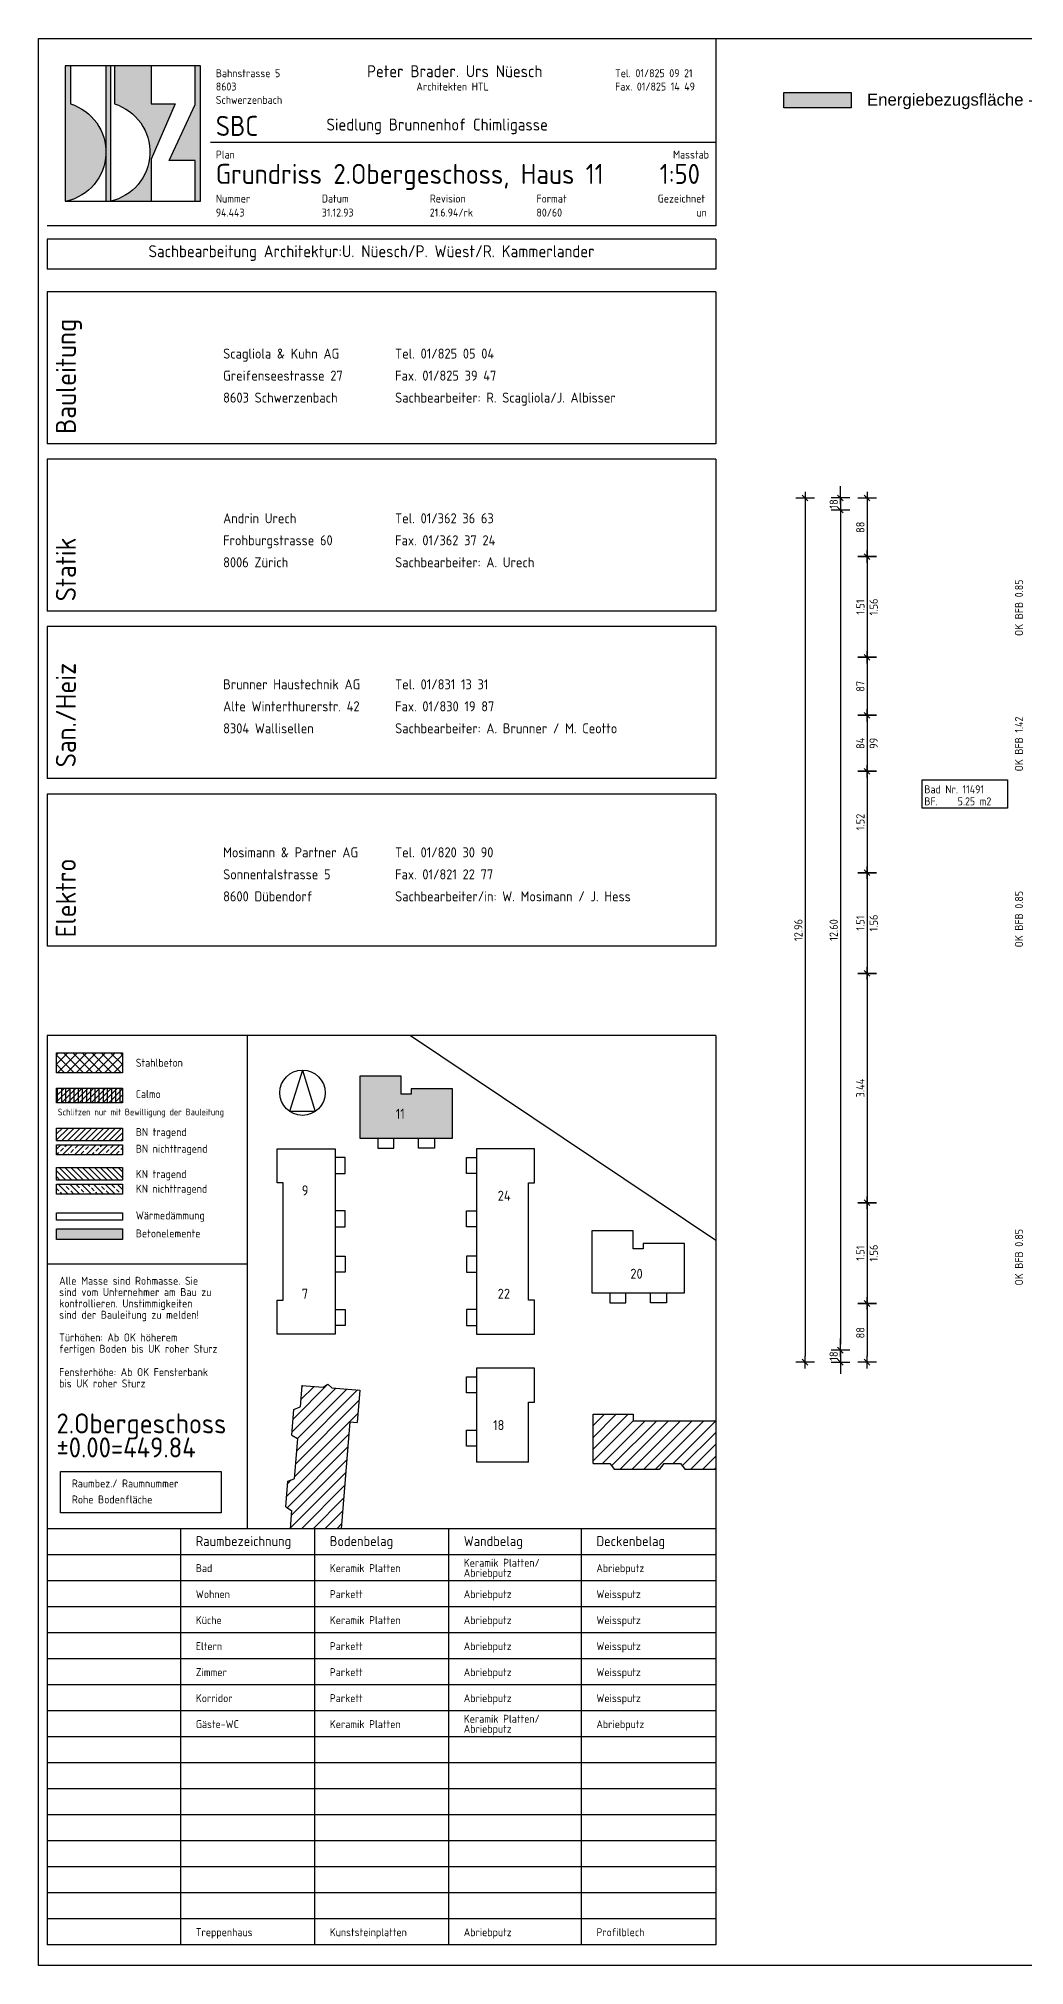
# Model space of a CAD drawing. Header units: metres. Extents: x 1586.5 to 1626.3, y 2286.8 to 2315.7.
# Drawn here: x 1586.48 to 1601.27, y 2286.77 to 2315.67 of the extents above; entities that cross this region are included whole.
import ezdxf

# ---------------------------------------------------------------- set-up
doc = ezdxf.new("R2010")
doc.units = ezdxf.units.M
doc.header["$LTSCALE"] = 0.02
doc.header["$MEASUREMENT"] = 0
for name, color, linetype in [('BEM', 7, 'Continuous'), ('RAHMEN', 7, 'Continuous'), ('RAHMEN-TEXT', 7, 'Continuous'), ('SCHRAFFUR', 8, 'Continuous'), ('TEXT', 7, 'Continuous'), ('WAND AUSSEN', 7, 'Continuous')]:
    doc.layers.add(name, color=color, linetype=linetype)
doc.layers.add('EBF', color=7, linetype='Continuous', true_color=0x61e5e5)
doc.styles.add('SIMPLEX', font='isocp.shx')
doc.styles.get("Standard").update_dxf_attribs({"font": 'arial.ttf'})
doc.styles.add('TEXT', font='isocp.shx', dxfattribs={"height": 0.12})
doc.dimstyles.new('SIMPLEX 1', dxfattribs={"dimscale": 1.25, "dimtxt": 0.1, "dimasz": 0.07, "dimexe": 0.05, "dimexo": 0.05, "dimgap": 0.03, "dimtad": 1, "dimzin": 0, "dimdsep": 46, "dimtxsty": 'SIMPLEX', "dimblk": 'MCAD', "dimcen": 0.05, "dimdle": 0.05, "dimse1": 1, "dimse2": 1, "dimadec": 0, "dimazin": 0, "dimtfac": 1, "dimtix": 1, "dimtmove": 2, "dimatfit": 3, "dimfxl": 1, "dimtolj": 1, "dimtzin": 0, "dimarcsym": 1})
pattern_1 = [(45, (45.89, -0.57), (-0.0883883476, 0.0883883476), [])]

# ---------------------------------------------------------------- blocks, each defined once
blk = doc.blocks.new('MCAD')
at = {"color": 0}
for p, q in [((1.07, 0), (-1.07, 0)), ((0.5, 0.5), (-0.5, -0.5)), ((0, 1.6), (0, -1.6))]:
    blk.add_line(p, q, dxfattribs=at)
blk = doc.blocks.new('*D22')
at = {"layer": 'BEM', "color": 0, "lineweight": -2, "transparency": 16777216}
for p, q in [((1598.51, 2308.8675), (1598.51, 2308.955)), ((1598.51, 2308.78), (1598.51, 2308.6)), ((1598.51, 2308.5125), (1598.51, 2308.425))]:
    blk.add_line(p, q, dxfattribs=at)
at = {"layer": 'Defpoints', "color": 0, "transparency": 16777216}
for p in [(1601.47, 2308.78), (1598.51, 2308.6), (1601.65, 2308.6)]:
    blk.add_point(p, dxfattribs=at)
at = {"layer": 'BEM', "color": 0, "lineweight": -2, "transparency": 16777216, "xscale": 0.08750000000000001, "yscale": 0.08750000000000001, "zscale": 0.08750000000000001}
for p, rotation in [((1598.51, 2308.78), 270), ((1598.51, 2308.6), 90)]:
    blk.add_blockref('MCAD', p, dxfattribs=dict(at, rotation=rotation))
at = {"layer": 'BEM', "color": 0, "transparency": 16777216, "insert": (1598.41, 2308.69), "char_height": 0.125, "attachment_point": 5, "rotation": 90, "style": 'SIMPLEX'}
blk.add_mtext('\\A1;18', dxfattribs=at)
blk = doc.blocks.new('*D23')
at = {"layer": 'BEM', "color": 0, "lineweight": -2, "transparency": 16777216}
blk.add_line((1598.51, 2308.513), (1598.51, 2296.088), dxfattribs=at)
at = {"layer": 'Defpoints', "color": 0, "transparency": 16777216}
for p in [(1601.65, 2308.6), (1598.51, 2296), (1601.65, 2296)]:
    blk.add_point(p, dxfattribs=at)
at = {"layer": 'BEM', "color": 0, "lineweight": -2, "transparency": 16777216, "xscale": 0.08750000000000001, "yscale": 0.08750000000000001, "zscale": 0.08750000000000001}
for p, rotation in [((1598.51, 2308.6), 90), ((1598.51, 2296), 270)]:
    blk.add_blockref('MCAD', p, dxfattribs=dict(at, rotation=rotation))
at = {"layer": 'BEM', "color": 0, "transparency": 16777216, "insert": (1598.41, 2302.3), "char_height": 0.125, "attachment_point": 5, "rotation": 90, "style": 'SIMPLEX'}
blk.add_mtext('\\A1;12.60', dxfattribs=at)
blk = doc.blocks.new('*D24')
at = {"layer": 'BEM', "color": 0, "lineweight": -2, "transparency": 16777216}
for p, q in [((1598.51, 2296.0875), (1598.51, 2296.175)), ((1598.51, 2296), (1598.51, 2295.82)), ((1598.51, 2295.7325), (1598.51, 2295.645))]:
    blk.add_line(p, q, dxfattribs=at)
at = {"layer": 'Defpoints', "color": 0, "transparency": 16777216}
for p in [(1598.51, 2295.82), (1601.47, 2295.82), (1601.65, 2296)]:
    blk.add_point(p, dxfattribs=at)
at = {"layer": 'BEM', "color": 0, "lineweight": -2, "transparency": 16777216, "xscale": 0.08750000000000001, "yscale": 0.08750000000000001, "zscale": 0.08750000000000001}
for p, rotation in [((1598.51, 2296), 270), ((1598.51, 2295.82), 90)]:
    blk.add_blockref('MCAD', p, dxfattribs=dict(at, rotation=rotation))
at = {"layer": 'BEM', "color": 0, "transparency": 16777216, "insert": (1598.41, 2295.91), "char_height": 0.125, "attachment_point": 5, "rotation": 90, "style": 'SIMPLEX'}
blk.add_mtext('\\A1;18', dxfattribs=at)
blk = doc.blocks.new('*D25')
at = {"layer": 'BEM', "color": 0, "lineweight": -2, "transparency": 16777216}
blk.add_line((1597.98, 2308.693), (1597.98, 2295.907), dxfattribs=at)
at = {"layer": 'Defpoints', "color": 0, "transparency": 16777216}
for p in [(1601.47, 2308.78), (1597.98, 2295.82), (1601.47, 2295.82)]:
    blk.add_point(p, dxfattribs=at)
at = {"layer": 'BEM', "color": 0, "lineweight": -2, "transparency": 16777216, "xscale": 0.08750000000000001, "yscale": 0.08750000000000001, "zscale": 0.08750000000000001}
for p, rotation in [((1597.98, 2308.78), 90), ((1597.98, 2295.82), 270)]:
    blk.add_blockref('MCAD', p, dxfattribs=dict(at, rotation=rotation))
at = {"layer": 'BEM', "color": 0, "transparency": 16777216, "insert": (1597.88, 2302.3), "char_height": 0.125, "attachment_point": 5, "rotation": 90, "style": 'SIMPLEX'}
blk.add_mtext('\\A1;12.96', dxfattribs=at)
blk = doc.blocks.new('*D26')
at = {"layer": 'BEM', "color": 0, "lineweight": -2, "transparency": 16777216}
blk.add_line((1598.91, 2308.6925), (1598.91, 2307.9875), dxfattribs=at)
at = {"layer": 'Defpoints', "color": 0, "transparency": 16777216}
for p in [(1601.47, 2308.78), (1598.91, 2307.9), (1601.47, 2307.9)]:
    blk.add_point(p, dxfattribs=at)
at = {"layer": 'BEM', "color": 0, "lineweight": -2, "transparency": 16777216, "xscale": 0.08750000000000001, "yscale": 0.08750000000000001, "zscale": 0.08750000000000001}
for p, rotation in [((1598.91, 2308.78), 90), ((1598.91, 2307.9), 270)]:
    blk.add_blockref('MCAD', p, dxfattribs=dict(at, rotation=rotation))
at = {"layer": 'BEM', "color": 0, "transparency": 16777216, "insert": (1598.81, 2308.34), "char_height": 0.125, "attachment_point": 5, "rotation": 90, "style": 'SIMPLEX'}
blk.add_mtext('\\A1;88', dxfattribs=at)
blk = doc.blocks.new('*D27')
at = {"layer": 'BEM', "color": 0, "lineweight": -2, "transparency": 16777216}
blk.add_line((1598.91, 2307.8125), (1598.91, 2306.4775), dxfattribs=at)
at = {"layer": 'Defpoints', "color": 0, "transparency": 16777216}
for p in [(1601.47, 2307.9), (1598.91, 2306.39), (1601.47, 2306.39)]:
    blk.add_point(p, dxfattribs=at)
at = {"layer": 'BEM', "color": 0, "lineweight": -2, "transparency": 16777216, "xscale": 0.08750000000000001, "yscale": 0.08750000000000001, "zscale": 0.08750000000000001}
for p, rotation in [((1598.91, 2307.9), 90), ((1598.91, 2306.39), 270)]:
    blk.add_blockref('MCAD', p, dxfattribs=dict(at, rotation=rotation))
at = {"layer": 'BEM', "color": 0, "transparency": 16777216, "char_height": 0.125, "attachment_point": 5, "rotation": 90, "style": 'SIMPLEX'}
for s, insert in [('\\A1;1.51', (1598.81, 2307.145)), ('\\A1;1.56', (1599.01, 2307.145))]:
    blk.add_mtext(s, dxfattribs=dict(at, insert=insert))
blk = doc.blocks.new('*D28')
at = {"layer": 'BEM', "color": 0, "lineweight": -2, "transparency": 16777216}
blk.add_line((1598.91, 2306.3025), (1598.91, 2305.6075), dxfattribs=at)
at = {"layer": 'Defpoints', "color": 0, "transparency": 16777216}
for p in [(1601.47, 2306.39), (1598.91, 2305.52), (1601.47, 2305.52)]:
    blk.add_point(p, dxfattribs=at)
at = {"layer": 'BEM', "color": 0, "lineweight": -2, "transparency": 16777216, "xscale": 0.08750000000000001, "yscale": 0.08750000000000001, "zscale": 0.08750000000000001}
for p, rotation in [((1598.91, 2306.39), 90), ((1598.91, 2305.52), 270)]:
    blk.add_blockref('MCAD', p, dxfattribs=dict(at, rotation=rotation))
at = {"layer": 'BEM', "color": 0, "transparency": 16777216, "insert": (1598.81, 2305.955), "char_height": 0.125, "attachment_point": 5, "rotation": 90, "style": 'SIMPLEX'}
blk.add_mtext('\\A1;87', dxfattribs=at)
blk = doc.blocks.new('*D29')
at = {"layer": 'BEM', "color": 0, "lineweight": -2, "transparency": 16777216}
blk.add_line((1598.91, 2305.4325), (1598.91, 2304.7675), dxfattribs=at)
at = {"layer": 'Defpoints', "color": 0, "transparency": 16777216}
for p in [(1601.47, 2305.52), (1598.91, 2304.68), (1601.47, 2304.68)]:
    blk.add_point(p, dxfattribs=at)
at = {"layer": 'BEM', "color": 0, "lineweight": -2, "transparency": 16777216, "xscale": 0.08750000000000001, "yscale": 0.08750000000000001, "zscale": 0.08750000000000001}
for p, rotation in [((1598.91, 2305.52), 90), ((1598.91, 2304.68), 270)]:
    blk.add_blockref('MCAD', p, dxfattribs=dict(at, rotation=rotation))
at = {"layer": 'BEM', "color": 0, "transparency": 16777216, "char_height": 0.125, "attachment_point": 5, "rotation": 90, "style": 'SIMPLEX'}
for s, insert in [('\\A1;84', (1598.81, 2305.1)), ('\\A1;99', (1599.01, 2305.1))]:
    blk.add_mtext(s, dxfattribs=dict(at, insert=insert))
blk = doc.blocks.new('*D30')
at = {"layer": 'BEM', "color": 0, "lineweight": -2, "transparency": 16777216}
blk.add_line((1598.91, 2304.593), (1598.91, 2303.248), dxfattribs=at)
at = {"layer": 'Defpoints', "color": 0, "transparency": 16777216}
for p in [(1601.47, 2304.68), (1598.91, 2303.16), (1601.47, 2303.16)]:
    blk.add_point(p, dxfattribs=at)
at = {"layer": 'BEM', "color": 0, "lineweight": -2, "transparency": 16777216, "xscale": 0.08750000000000001, "yscale": 0.08750000000000001, "zscale": 0.08750000000000001}
for p, rotation in [((1598.91, 2304.68), 90), ((1598.91, 2303.16), 270)]:
    blk.add_blockref('MCAD', p, dxfattribs=dict(at, rotation=rotation))
at = {"layer": 'BEM', "color": 0, "transparency": 16777216, "insert": (1598.81, 2303.92), "char_height": 0.125, "attachment_point": 5, "rotation": 90, "style": 'SIMPLEX'}
blk.add_mtext('\\A1;1.52', dxfattribs=at)
blk = doc.blocks.new('*D31')
at = {"layer": 'BEM', "color": 0, "lineweight": -2, "transparency": 16777216}
blk.add_line((1598.91, 2303.0725), (1598.91, 2301.7375), dxfattribs=at)
at = {"layer": 'Defpoints', "color": 0, "transparency": 16777216}
for p in [(1601.47, 2303.16), (1598.91, 2301.65), (1601.47, 2301.65)]:
    blk.add_point(p, dxfattribs=at)
at = {"layer": 'BEM', "color": 0, "lineweight": -2, "transparency": 16777216, "xscale": 0.08750000000000001, "yscale": 0.08750000000000001, "zscale": 0.08750000000000001}
for p, rotation in [((1598.91, 2303.16), 90), ((1598.91, 2301.65), 270)]:
    blk.add_blockref('MCAD', p, dxfattribs=dict(at, rotation=rotation))
at = {"layer": 'BEM', "color": 0, "transparency": 16777216, "char_height": 0.125, "attachment_point": 5, "rotation": 90, "style": 'SIMPLEX'}
for s, insert in [('\\A1;1.51', (1598.81, 2302.405)), ('\\A1;1.56', (1599.01, 2302.405))]:
    blk.add_mtext(s, dxfattribs=dict(at, insert=insert))
blk = doc.blocks.new('*D32')
at = {"layer": 'BEM', "color": 0, "lineweight": -2, "transparency": 16777216}
blk.add_line((1598.91, 2301.5625), (1598.91, 2298.2975), dxfattribs=at)
at = {"layer": 'Defpoints', "color": 0, "transparency": 16777216}
for p in [(1601.47, 2301.65), (1598.91, 2298.21), (1601.47, 2298.21)]:
    blk.add_point(p, dxfattribs=at)
at = {"layer": 'BEM', "color": 0, "lineweight": -2, "transparency": 16777216, "xscale": 0.08750000000000001, "yscale": 0.08750000000000001, "zscale": 0.08750000000000001}
for p, rotation in [((1598.91, 2301.65), 90), ((1598.91, 2298.21), 270)]:
    blk.add_blockref('MCAD', p, dxfattribs=dict(at, rotation=rotation))
at = {"layer": 'BEM', "color": 0, "transparency": 16777216, "insert": (1598.81, 2299.93), "char_height": 0.125, "attachment_point": 5, "rotation": 90, "style": 'SIMPLEX'}
blk.add_mtext('\\A1;3.44', dxfattribs=at)
blk = doc.blocks.new('*D33')
at = {"layer": 'BEM', "color": 0, "lineweight": -2, "transparency": 16777216}
blk.add_line((1598.91, 2298.1225), (1598.91, 2296.7875), dxfattribs=at)
at = {"layer": 'Defpoints', "color": 0, "transparency": 16777216}
for p in [(1601.47, 2298.21), (1598.91, 2296.7), (1601.47, 2296.7)]:
    blk.add_point(p, dxfattribs=at)
at = {"layer": 'BEM', "color": 0, "lineweight": -2, "transparency": 16777216, "xscale": 0.08750000000000001, "yscale": 0.08750000000000001, "zscale": 0.08750000000000001}
for p, rotation in [((1598.91, 2298.21), 90), ((1598.91, 2296.7), 270)]:
    blk.add_blockref('MCAD', p, dxfattribs=dict(at, rotation=rotation))
at = {"layer": 'BEM', "color": 0, "transparency": 16777216, "char_height": 0.125, "attachment_point": 5, "rotation": 90, "style": 'SIMPLEX'}
for s, insert in [('\\A1;1.51', (1598.81, 2297.455)), ('\\A1;1.56', (1599.01, 2297.455))]:
    blk.add_mtext(s, dxfattribs=dict(at, insert=insert))
blk = doc.blocks.new('*D34')
at = {"layer": 'BEM', "color": 0, "lineweight": -2, "transparency": 16777216}
blk.add_line((1598.91, 2296.6125), (1598.91, 2295.9075), dxfattribs=at)
at = {"layer": 'Defpoints', "color": 0, "transparency": 16777216}
for p in [(1601.47, 2296.7), (1598.91, 2295.82), (1601.47, 2295.82)]:
    blk.add_point(p, dxfattribs=at)
at = {"layer": 'BEM', "color": 0, "lineweight": -2, "transparency": 16777216, "xscale": 0.08750000000000001, "yscale": 0.08750000000000001, "zscale": 0.08750000000000001}
for p, rotation in [((1598.91, 2296.7), 90), ((1598.91, 2295.82), 270)]:
    blk.add_blockref('MCAD', p, dxfattribs=dict(at, rotation=rotation))
at = {"layer": 'BEM', "color": 0, "transparency": 16777216, "insert": (1598.81, 2296.26), "char_height": 0.125, "attachment_point": 5, "rotation": 90, "style": 'SIMPLEX'}
blk.add_mtext('\\A1;88', dxfattribs=at)

msp = doc.modelspace()

# ---------------------------------------------------------------- hatches: boundary and pattern name
at = {"layer": 'EBF', "transparency": 33554534}
h = msp.add_hatch(color=256, dxfattribs=at)
h.dxf.hatch_style = 1
h.paths.add_polyline_path([(1598.67, 2314.86), (1597.66, 2314.86), (1597.66, 2314.63), (1598.67, 2314.63)])
at = {"layer": 'RAHMEN'}
for points in [[(1586.88, 2313.23), (1586.9, 2313.23, 0.3411314), (1587.49, 2313.942), (1587.49, 2313.9941, 0.3183615), (1586.96, 2314.69), (1586.96, 2315.26), (1586.88, 2315.26)], [(1587.49, 2313.9941, -0.0172412), (1587.49, 2313.942), (1587.49, 2313.23), (1587.56, 2313.23), (1587.56, 2315.26), (1587.49, 2315.26)], [(1588.17, 2315.26), (1587.62, 2315.26), (1587.62, 2314.69, -0.7668652), (1587.56, 2313.23), (1588.17, 2313.23), (1588.17, 2313.86), (1588.53, 2314.69), (1588.17, 2314.69)], [(1588.91, 2315.26), (1588.83, 2315.26), (1588.83, 2314.68), (1588.44, 2313.84), (1588.83, 2313.84), (1588.83, 2313.23), (1588.91, 2313.23)]]:
    msp.add_hatch(color=256, dxfattribs=at).paths.add_polyline_path(points)
at = {"layer": 'RAHMEN-TEXT'}
h = msp.add_hatch(dxfattribs=at)
h.set_pattern_fill('ANSI37', color=256, scale=0.8, style=0)
h.set_pattern_definition([(45, (45.89, -0.57), (-0.070710678, 0.070710678), []), (135, (45.89, -0.57), (-0.070710678, -0.070710678), [])])
h.paths.add_polyline_path([(1587.74, 2300.16), (1587.74, 2300.46), (1586.75, 2300.46), (1586.75, 2300.16)])
h = msp.add_hatch(dxfattribs=at)
h.set_pattern_fill('ANSI31', color=256, scale=0.5, style=0)
h.set_pattern_definition([(45, (45.89, -0.57), (-0.0441941738, 0.0441941738), [])])
h.paths.add_polyline_path([(1586.75, 2299.93), (1586.75, 2299.71), (1587.74, 2299.71), (1587.74, 2299.93)])
h = msp.add_hatch(dxfattribs=at)
h.set_pattern_fill('ANSI31', color=256, scale=0.5, angle=45, style=0)
h.set_pattern_definition([(90, (45.89, -0.57), (-0.0625, 1e-17), [])])
h.paths.add_polyline_path([(1587.74, 2299.71), (1587.74, 2299.93), (1586.75, 2299.93), (1586.75, 2299.71)])
h = msp.add_hatch(dxfattribs=at)
h.set_pattern_fill('ANSI31', color=256, scale=0.5, style=0)
h.set_pattern_definition([(45, (45.89, -1.14), (-0.0441941738, 0.0441941738), [])])
h.paths.add_polyline_path([(1586.75, 2299.33), (1586.75, 2299.14), (1587.74, 2299.14), (1587.74, 2299.33)])
h = msp.add_hatch(dxfattribs=at)
h.set_pattern_fill('ANSI33', color=256, scale=0.5, style=0)
h.set_pattern_definition([(45, (45.89, -0.57), (-0.0883883476, 0.0883883476), []), (45, (45.97839, -0.57), (-0.0883883476, 0.0883883476), [0.0625, -0.03125])])
h.paths.add_polyline_path([(1586.75, 2299.08), (1586.75, 2298.93), (1587.74, 2298.93), (1587.74, 2299.08)])
h = msp.add_hatch(dxfattribs=at)
h.set_pattern_fill('ANSI31', color=256, scale=0.5, angle=90, style=0)
h.set_pattern_definition([(135, (45.89, -0.57), (-0.0441941738, -0.0441941738), [])])
h.paths.add_polyline_path([(1586.75, 2298.74), (1586.75, 2298.55), (1587.74, 2298.55), (1587.74, 2298.74)])
h = msp.add_hatch(dxfattribs=at)
h.set_pattern_fill('ANSI33', color=256, scale=0.5, angle=90, style=0)
h.set_pattern_definition([(135, (45.89, -0.57), (-0.0883883476, -0.0883883476), []), (135, (45.89, -0.48161), (-0.0883883476, -0.0883883476), [0.0625, -0.03125])])
h.paths.add_polyline_path([(1586.75, 2298.49), (1586.75, 2298.34), (1587.74, 2298.34), (1587.74, 2298.49)])
h = msp.add_hatch(dxfattribs=at)
h.set_pattern_fill('AR-SAND', color=256, scale=0.01, angle=45, style=0)
h.set_pattern_definition([(82.5, (45.89, -0.57), (-0.01407013184, 0.013179271225), [0, -0.0152, 0, -0.017, 0, -0.01625]), (52.5, (45.89, -0.57), (-0.0074413751, 0.0324697973), [0, -0.0082, 0, -0.0137, 0, -0.00525]), (12.5, (45.881303, -0.578697), (0.02198029273, 0.02206032383), [0, -0.005, 0, -0.018, 0, -0.0235]), (2.5, (45.881303, -0.578697), (0.01505042164, 0.0274626285), [0, -0.0025, 0, -0.0118, 0, -0.0135])])
h.paths.add_polyline_path([(1587.74, 2297.66), (1587.74, 2297.82), (1586.75, 2297.82), (1586.75, 2297.66)])
at = {"layer": 'SCHRAFFUR'}
h = msp.add_hatch(color=256, dxfattribs=at)
h.paths.add_polyline_path([(1592.69, 2299.92), (1592.07, 2299.92), (1592.07, 2299.84), (1591.92, 2299.84), (1591.92, 2300.11), (1591.3, 2300.11), (1591.3, 2299.18), (1592.69, 2299.18)])
h.paths.add_polyline_path([(1591.8288, 2299.4437), (1592.0013, 2299.4437), (1592.0013, 2299.6462), (1591.8288, 2299.6462)], flags=24)
h = msp.add_hatch(dxfattribs=at)
h.set_pattern_fill('ANSI31', color=256, style=0)
h.set_pattern_definition(pattern_1)
h.paths.add_polyline_path([(1591.1509, 2294.923), (1591.2593, 2294.9141), (1591.2989, 2295.3991), (1590.8803, 2295.4332), (1590.82, 2295.49), (1590.7503, 2295.4439), (1590.43, 2295.47), (1590.4037, 2295.1475), (1590.3103, 2295.11), (1590.2789, 2294.7255), (1590.365, 2294.6734), (1590.3157, 2294.0696), (1590.2223, 2294.0321), (1590.1909, 2293.6476), (1590.277, 2293.5955), (1590.2545, 2293.32), (1591.02, 2293.32)])
h = msp.add_hatch(dxfattribs=at)
h.set_pattern_fill('ANSI31', color=256, style=0)
h.set_pattern_definition(pattern_1)
h.paths.add_polyline_path([(1596.11, 2294.3), (1596.18, 2294.21), (1596.64, 2294.21), (1596.64, 2294.94), (1595.4, 2294.94), (1595.4, 2295.04), (1594.8, 2295.04), (1594.8, 2294.3), (1595.05, 2294.3), (1595.12, 2294.21), (1595.79, 2294.21), (1595.86, 2294.3)])

# ---------------------------------------------------------------- linework, layer by layer
at = {"layer": 'EBF', "transparency": 33554534}
msp.add_lwpolyline([(1597.66, 2314.86), (1598.67, 2314.86), (1598.67, 2314.63), (1597.66, 2314.63)], close=True, dxfattribs=at)
at = {"layer": 'RAHMEN'}
for points in [[(1586.48, 2315.67), (1626.2718, 2315.67), (1626.2718, 2286.7711), (1586.48, 2286.7711)], [(1586.88, 2313.23), (1588.91, 2313.23), (1588.91, 2315.26), (1586.88, 2315.26)]]:
    msp.add_lwpolyline(points, close=True, dxfattribs=at)
for points in [[(1596.64, 2315.67), (1596.64, 2312.86)], [(1587.49, 2315.26), (1587.49, 2313.23)], [(1587.56, 2315.26), (1587.56, 2313.23)], [(1588.17, 2315.26), (1588.17, 2314.69), (1588.53, 2314.69), (1588.17, 2313.86), (1588.17, 2313.23), (1588.83, 2313.23), (1588.83, 2313.84), (1588.44, 2313.84), (1588.83, 2314.68), (1588.83, 2315.26)], [(1596.64, 2314.11), (1589.06, 2314.11)], [(1596.64, 2312.86), (1586.61, 2312.86)], [(1596.64, 2312.66), (1586.61, 2312.66)], [(1586.61, 2312.66), (1586.61, 2312.21)], [(1596.64, 2312.66), (1596.64, 2312.21)], [(1596.64, 2312.21), (1586.61, 2312.21)], [(1596.64, 2311.87), (1586.61, 2311.87)], [(1586.61, 2311.87), (1586.61, 2309.59)], [(1596.64, 2311.87), (1596.64, 2309.59)], [(1596.64, 2309.59), (1586.61, 2309.59)], [(1596.64, 2309.36), (1586.61, 2309.36)], [(1586.61, 2309.36), (1586.61, 2307.08)], [(1596.64, 2309.36), (1596.64, 2307.08)], [(1596.64, 2307.08), (1586.61, 2307.08)], [(1596.64, 2306.85), (1586.61, 2306.85)], [(1586.61, 2306.85), (1586.61, 2304.57)], [(1596.64, 2306.85), (1596.64, 2304.57)], [(1596.64, 2304.57), (1586.61, 2304.57)], [(1596.64, 2304.34), (1586.61, 2304.34)], [(1586.61, 2304.34), (1586.61, 2302.06)], [(1596.64, 2304.34), (1596.64, 2302.06)], [(1596.64, 2302.06), (1586.61, 2302.06)], [(1596.64, 2300.72), (1586.61, 2300.72)], [(1586.61, 2300.72), (1586.61, 2287.08)], [(1589.61, 2300.72), (1589.61, 2293.32)], [(1592.06, 2300.72), (1596.64, 2297.65)], [(1596.64, 2300.72), (1596.64, 2287.08)], [(1589.61, 2297.29), (1586.61, 2297.29)], [(1596.64, 2293.32), (1586.61, 2293.32)], [(1588.61, 2293.32), (1588.61, 2287.08)], [(1590.62, 2293.32), (1590.62, 2287.08)], [(1592.63, 2293.32), (1592.63, 2287.08)], [(1594.62, 2293.32), (1594.62, 2287.08)], [(1596.64, 2292.93), (1586.61, 2292.93)], [(1596.64, 2292.54), (1586.61, 2292.54)], [(1596.64, 2292.15), (1586.61, 2292.15)], [(1596.64, 2291.76), (1586.61, 2291.76)], [(1596.64, 2291.37), (1586.61, 2291.37)], [(1596.64, 2290.98), (1586.61, 2290.98)], [(1596.64, 2290.59), (1586.61, 2290.59)], [(1596.64, 2290.2), (1586.61, 2290.2)], [(1596.64, 2289.81), (1586.61, 2289.81)], [(1596.64, 2289.42), (1586.61, 2289.42)], [(1596.64, 2289.03), (1586.61, 2289.03)], [(1596.64, 2288.64), (1586.61, 2288.64)], [(1596.64, 2288.25), (1586.61, 2288.25)], [(1596.64, 2287.86), (1586.61, 2287.86)], [(1596.64, 2287.47), (1586.61, 2287.47)], [(1596.64, 2287.08), (1586.61, 2287.08)]]:
    msp.add_lwpolyline(points, dxfattribs=at)
for points in [[(1586.96, 2315.26), (1586.96, 2314.69, -0.7668652), (1586.9, 2313.23, 6.9350357)], [(1587.62, 2315.26), (1587.62, 2314.69, -0.7668652), (1587.56, 2313.23, 6.9350357)]]:
    msp.add_lwpolyline(points, format="xyb", dxfattribs=at)
at = {"layer": 'RAHMEN-TEXT'}
for points in [[(1586.75, 2300.46), (1587.74, 2300.46), (1587.74, 2300.16), (1586.75, 2300.16)], [(1586.75, 2299.93), (1587.74, 2299.93), (1587.74, 2299.71), (1586.75, 2299.71)], [(1586.75, 2299.33), (1587.74, 2299.33), (1587.74, 2299.14), (1586.75, 2299.14)], [(1586.75, 2299.08), (1587.74, 2299.08), (1587.74, 2298.93), (1586.75, 2298.93)], [(1586.75, 2298.74), (1587.74, 2298.74), (1587.74, 2298.55), (1586.75, 2298.55)], [(1586.75, 2298.49), (1587.74, 2298.49), (1587.74, 2298.34), (1586.75, 2298.34)], [(1586.75, 2298.06), (1587.74, 2298.06), (1587.74, 2297.95), (1586.75, 2297.95)], [(1586.75, 2297.82), (1587.74, 2297.82), (1587.74, 2297.66), (1586.75, 2297.66)], [(1586.81, 2294.18), (1589.22, 2294.18), (1589.22, 2293.56), (1586.81, 2293.56)]]:
    msp.add_lwpolyline(points, close=True, dxfattribs=at)
for points in [[(1590.44, 2300.2), (1590.247, 2299.5801)], [(1590.44, 2300.2), (1590.633, 2299.5801)], [(1590.633, 2299.5801), (1590.247, 2299.5801)]]:
    msp.add_lwpolyline(points, dxfattribs=at)
msp.add_circle((1590.44, 2299.86), 0.34, dxfattribs=at)
at = {"layer": 'TEXT'}
msp.add_lwpolyline([(1599.74, 2304.55), (1601.02, 2304.55), (1601.02, 2304.13), (1599.74, 2304.13)], close=True, dxfattribs=at)
at = {"layer": 'WAND AUSSEN'}
for points in [[(1591.3, 2300.11), (1591.3, 2299.18), (1592.69, 2299.18), (1592.69, 2299.92), (1592.07, 2299.92), (1592.07, 2299.84), (1591.92, 2299.84), (1591.92, 2300.11), (1591.3, 2300.11)], [(1590.06, 2298.51), (1590.06, 2299.02), (1590.93, 2299.02), (1590.93, 2296.24), (1590.06, 2296.24), (1590.06, 2296.75), (1590.15, 2296.75), (1590.15, 2298.51), (1590.06, 2298.51)], [(1591.57, 2299.18), (1591.57, 2299.03), (1591.81, 2299.03), (1591.81, 2299.18)], [(1592.42, 2299.18), (1592.42, 2299.03), (1592.18, 2299.03), (1592.18, 2299.18)], [(1593.92, 2298.51), (1593.92, 2299.02), (1593.05, 2299.02), (1593.05, 2296.24), (1593.92, 2296.24), (1593.92, 2296.75), (1593.83, 2296.75), (1593.83, 2298.51), (1593.92, 2298.51)], [(1590.93, 2298.65), (1591.08, 2298.65), (1591.08, 2298.89), (1590.93, 2298.89)], [(1593.05, 2298.65), (1592.9, 2298.65), (1592.9, 2298.89), (1593.05, 2298.89)], [(1590.93, 2297.85), (1591.08, 2297.85), (1591.08, 2298.09), (1590.93, 2298.09)], [(1593.05, 2297.85), (1592.9, 2297.85), (1592.9, 2298.09), (1593.05, 2298.09)], [(1594.78, 2297.79), (1594.78, 2296.86), (1596.17, 2296.86), (1596.17, 2297.6), (1595.55, 2297.6), (1595.55, 2297.52), (1595.4, 2297.52), (1595.4, 2297.79), (1594.78, 2297.79)], [(1590.93, 2297.41), (1591.08, 2297.41), (1591.08, 2297.17), (1590.93, 2297.17)], [(1593.05, 2297.41), (1592.9, 2297.41), (1592.9, 2297.17), (1593.05, 2297.17)], [(1590.93, 2296.61), (1591.08, 2296.61), (1591.08, 2296.37), (1590.93, 2296.37)], [(1593.05, 2296.61), (1592.9, 2296.61), (1592.9, 2296.37), (1593.05, 2296.37)], [(1595.05, 2296.86), (1595.05, 2296.71), (1595.29, 2296.71), (1595.29, 2296.86)], [(1595.9, 2296.86), (1595.9, 2296.71), (1595.66, 2296.71), (1595.66, 2296.86)], [(1590.43, 2295.47), (1590.4037, 2295.1475)], [(1590.43, 2295.47), (1590.7503, 2295.4439)], [(1590.7503, 2295.4439), (1590.82, 2295.49), (1590.8803, 2295.4332)], [(1593.05, 2295.36), (1592.9, 2295.36), (1592.9, 2295.6), (1593.05, 2295.6)], [(1593.92, 2295.22), (1593.92, 2295.73), (1593.05, 2295.73), (1593.05, 2294.32)], [(1590.8803, 2295.4332), (1591.2989, 2295.3991)], [(1591.2989, 2295.3991), (1591.2593, 2294.9141)], [(1593.83, 2294.32), (1593.83, 2295.22), (1593.92, 2295.22)], [(1590.2789, 2294.7255), (1590.3103, 2295.11)], [(1590.3103, 2295.11), (1590.4037, 2295.1475)], [(1591.1509, 2294.923), (1591.02, 2293.32)], [(1591.1509, 2294.923), (1591.2593, 2294.9141)], [(1594.8, 2294.3), (1594.8, 2295.04), (1595.4, 2295.04), (1595.4, 2294.94), (1596.64, 2294.94), (1596.64, 2294.21), (1596.18, 2294.21)], [(1590.2789, 2294.7255), (1590.365, 2294.6734)], [(1590.365, 2294.6734), (1590.3157, 2294.0696)], [(1593.05, 2294.56), (1592.9, 2294.56), (1592.9, 2294.8), (1593.05, 2294.8)], [(1593.83, 2294.32), (1593.05, 2294.32)], [(1594.8, 2294.3), (1595.05, 2294.3)], [(1595.05, 2294.3), (1595.12, 2294.21)], [(1595.86, 2294.3), (1595.79, 2294.21)], [(1595.86, 2294.3), (1596.11, 2294.3)], [(1596.11, 2294.3), (1596.18, 2294.21)], [(1590.1909, 2293.6476), (1590.2223, 2294.0321)], [(1590.2223, 2294.0321), (1590.3157, 2294.0696)], [(1595.79, 2294.21), (1595.12, 2294.21)], [(1590.1909, 2293.6476), (1590.277, 2293.5955)], [(1590.277, 2293.5955), (1590.2545, 2293.32)], [(1591.02, 2293.32), (1590.2545, 2293.32)]]:
    msp.add_lwpolyline(points, dxfattribs=at)

# ---------------------------------------------------------------- texts
at = {"layer": 'RAHMEN-TEXT', "style": 'SIMPLEX'}
for s, height, p in [('Bahnstrasse 5', 0.12, (1589.14, 2315.09)), ('Peter Brader. Urs Nüesch', 0.18, (1591.41, 2315.09)), ('Tel. 01/825 09 21', 0.12, (1595.13, 2315.09)), ('Schwerzenbach', 0.12, (1589.14, 2314.69)), ('8603', 0.12, (1589.14, 2314.89)), ('Architekten HTL', 0.12, (1592.15, 2314.89)), ('Fax. 01/825 14 49', 0.12, (1595.13, 2314.89)), ('SBC', 0.3, (1589.14, 2314.21)), ('Siedlung Brunnenhof Chimligasse', 0.18, (1590.8, 2314.29)), ('Plan', 0.12, (1589.14, 2313.87)), ('Masstab', 0.12, (1596, 2313.87)), ('Grundriss 2.Obergeschoss, Haus 11', 0.3, (1589.14, 2313.49)), ('1:50', 0.3, (1595.8, 2313.49)), ('94.443', 0.12, (1589.14, 2313)), ('Nummer', 0.12, (1589.14, 2313.21)), ('31.12.93', 0.12, (1590.73, 2313)), ('Datum', 0.12, (1590.73, 2313.21)), ('21.6.94/rk', 0.12, (1592.35, 2313)), ('Revision', 0.12, (1592.35, 2313.21)), ('Format', 0.12, (1593.95, 2313.21)), ('80/60', 0.12, (1593.95, 2313)), ('Gezeichnet', 0.12, (1595.77, 2313.21)), ('un', 0.12, (1596.35, 2313)), ('Sachbearbeitung Architektur:U. Nüesch/P. Wüest/R. Kammerlander', 0.18, (1588.13, 2312.39)), ('Scagliola & Kuhn AG', 0.15, (1589.25, 2310.87)), ('Tel. 01/825 05 04', 0.15, (1591.83, 2310.87)), ('Greifenseestrasse 27', 0.15, (1589.25, 2310.54)), ('Fax. 01/825 39 47', 0.15, (1591.83, 2310.54)), ('8603 Schwerzenbach', 0.15, (1589.25, 2310.21)), ('Sachbearbeiter: R. Scagliola/J. Albisser', 0.15, (1591.83, 2310.21)), ('Andrin Urech', 0.15, (1589.25, 2308.4)), ('Tel. 01/362 36 63', 0.15, (1591.83, 2308.4)), ('Frohburgstrasse 60', 0.15, (1589.25, 2308.07)), ('Fax. 01/362 37 24', 0.15, (1591.83, 2308.07)), ('8006 Zürich', 0.15, (1589.25, 2307.74)), ('Sachbearbeiter: A. Urech', 0.15, (1591.83, 2307.74)), ('Brunner Haustechnik AG', 0.15, (1589.25, 2305.91)), ('Tel. 01/831 13 31', 0.15, (1591.83, 2305.91)), ('Alte Winterthurerstr. 42', 0.15, (1589.25, 2305.58)), ('Fax. 01/830 19 87', 0.15, (1591.83, 2305.58)), ('8304 Wallisellen', 0.15, (1589.25, 2305.25)), ('Sachbearbeiter: A. Brunner / M. Ceotto', 0.15, (1591.83, 2305.25)), ('Mosimann & Partner AG', 0.15, (1589.25, 2303.39)), ('Tel. 01/820 30 90', 0.15, (1591.83, 2303.39)), ('Sonnentalstrasse 5', 0.15, (1589.25, 2303.06)), ('Fax. 01/821 22 77', 0.15, (1591.83, 2303.06)), ('8600 Dübendorf', 0.15, (1589.25, 2302.73)), ('Sachbearbeiter/in: W. Mosimann / J. Hess', 0.15, (1591.83, 2302.73)), ('Stahlbeton', 0.12, (1587.94, 2300.25)), ('Calmo', 0.12, (1587.94, 2299.78)), ('Schlitzen nur mit Bewilligung der Bauleitung', 0.1, (1586.77, 2299.52)), ('11', 0.15, (1591.84, 2299.47)), ('BN tragend', 0.12, (1587.94, 2299.21)), ('BN nichttragend', 0.12, (1587.94, 2298.96)), ('KN tragend', 0.12, (1587.94, 2298.58)), ('KN nichttragend', 0.12, (1587.94, 2298.36)), ('9', 0.15, (1590.43, 2298.32)), ('24', 0.15, (1593.37, 2298.24)), ('Wärmedämmung', 0.12, (1587.94, 2297.96)), ('Betonelemente', 0.12, (1587.94, 2297.69)), ('20', 0.15, (1595.36, 2297.07)), ('Alle Masse sind Rohmasse. Sie', 0.12, (1586.79, 2296.98)), ('sind vom Unternehmer am Bau zu', 0.12, (1586.79, 2296.81)), ('7', 0.15, (1590.43, 2296.77)), ('22', 0.15, (1593.37, 2296.77)), ('kontrollieren. Unstimmigkeiten', 0.12, (1586.79, 2296.64)), ('sind der Bauleitung zu melden!', 0.12, (1586.79, 2296.47)), ('Türhöhen: Ab OK höherem', 0.12, (1586.79, 2296.13)), ('fertigen Boden bis UK roher Sturz', 0.12, (1586.79, 2295.96)), ('Fensterhöhe: Ab OK Fensterbank', 0.12, (1586.79, 2295.61)), ('bis UK roher Sturz', 0.12, (1586.79, 2295.44)), ('2.Obergeschoss', 0.3, (1586.75, 2294.75)), ('18', 0.15, (1593.3, 2294.8)), ('±0.00=449.84', 0.3, (1586.75, 2294.39)), ('Raumbez./ Raumnummer', 0.12, (1586.98, 2293.94)), ('Rohe Bodenfläche', 0.12, (1586.98, 2293.7)), ('Raumbezeichnung', 0.15, (1588.84, 2293.06)), ('Bodenbelag', 0.15, (1590.85, 2293.06)), ('Wandbelag', 0.15, (1592.86, 2293.06)), ('Deckenbelag', 0.15, (1594.85, 2293.06)), ('Keramik Platten/', 0.12, (1592.86, 2292.75)), ('Bad', 0.12, (1588.84, 2292.67)), ('Keramik Platten', 0.12, (1590.85, 2292.67)), ('Abriebputz', 0.12, (1592.86, 2292.6)), ('Abriebputz', 0.12, (1594.85, 2292.67)), ('Wohnen', 0.12, (1588.84, 2292.28)), ('Parkett', 0.12, (1590.85, 2292.28)), ('Abriebputz', 0.12, (1592.86, 2292.28)), ('Weissputz', 0.12, (1594.85, 2292.28)), ('Küche', 0.12, (1588.84, 2291.89)), ('Keramik Platten', 0.12, (1590.85, 2291.89)), ('Abriebputz', 0.12, (1592.86, 2291.89)), ('Weissputz', 0.12, (1594.85, 2291.89)), ('Eltern', 0.12, (1588.84, 2291.5)), ('Parkett', 0.12, (1590.85, 2291.5)), ('Abriebputz', 0.12, (1592.86, 2291.5)), ('Weissputz', 0.12, (1594.85, 2291.5)), ('Zimmer', 0.12, (1588.84, 2291.11)), ('Parkett', 0.12, (1590.85, 2291.11)), ('Abriebputz', 0.12, (1592.86, 2291.11)), ('Weissputz', 0.12, (1594.85, 2291.11)), ('Korridor', 0.12, (1588.84, 2290.72)), ('Parkett', 0.12, (1590.85, 2290.72)), ('Abriebputz', 0.12, (1592.86, 2290.72)), ('Weissputz', 0.12, (1594.85, 2290.72)), ('Keramik Platten/', 0.12, (1592.86, 2290.41)), ('Gäste-WC', 0.12, (1588.84, 2290.33)), ('Keramik Platten', 0.12, (1590.85, 2290.33)), ('Abriebputz', 0.12, (1592.86, 2290.26)), ('Abriebputz', 0.12, (1594.85, 2290.33)), ('Treppenhaus', 0.12, (1588.84, 2287.21)), ('Kunststeinplatten', 0.12, (1590.85, 2287.21)), ('Abriebputz', 0.12, (1592.86, 2287.21)), ('Profilblech', 0.12, (1594.85, 2287.21))]:
    msp.add_text(s, height=height, dxfattribs=at).set_placement(p)
at = {"layer": 'RAHMEN-TEXT'}
msp.add_text('Energiebezugsfläche -  227.22 m2', height=0.18, dxfattribs=at).set_placement((1598.9101, 2314.6643))
at = {"layer": 'RAHMEN-TEXT', "style": 'SIMPLEX'}
for s, p in [('Bauleitung', (1587.04, 2309.74)), ('Statik', (1587.04, 2307.23)), ('San./Heiz', (1587.04, 2304.74)), ('Elektro', (1587.04, 2302.19))]:
    msp.add_text(s, height=0.3, rotation=90, dxfattribs=at).set_placement(p)
at = {"layer": 'TEXT', "style": 'TEXT'}
for s, p in [('OK BFB 0.85', (1601.25, 2306.71)), ('OK BFB 1.42', (1601.25, 2304.68)), ('OK BFB 0.85', (1601.25, 2302.04)), ('OK BFB 0.85', (1601.25, 2296.97))]:
    msp.add_text(s, height=0.12, rotation=90, dxfattribs=at).set_placement(p)
for s, p in [('Bad Nr. 11491', (1599.77, 2304.35)), ('BF.', (1599.77, 2304.17)), ('5.25 m2', (1600.27, 2304.17))]:
    msp.add_text(s, height=0.12, dxfattribs=at).set_placement(p)

# ---------------------------------------------------------------- dimensions: what is measured, and where the dimension line sits
at = {"layer": 'BEM'}
for base, p1, p2, picture, middle in [((1597.98, 2295.82), (1601.47, 2308.78), (1601.47, 2295.82), '*D25', (1597.88, 2302.3)), ((1598.51, 2296), (1601.65, 2308.6), (1601.65, 2296), '*D23', (1598.41, 2302.3)), ((1598.91, 2303.16), (1601.47, 2304.68), (1601.47, 2303.16), '*D30', (1598.81, 2303.92)), ((1598.91, 2298.21), (1601.47, 2301.65), (1601.47, 2298.21), '*D32', (1598.81, 2299.93))]:
    dim = msp.add_linear_dim(base=base, p1=p1, p2=p2, angle=90, dimstyle='SIMPLEX 1', dxfattribs=at)
    dim.commit()
    dim.dimension.update_dxf_attribs({"geometry": picture, "text_midpoint": middle})
for base, p1, p2, picture, middle in [((1598.51, 2308.6), (1601.47, 2308.78), (1601.65, 2308.6), '*D22', (1598.41, 2308.69)), ((1598.91, 2307.9), (1601.47, 2308.78), (1601.47, 2307.9), '*D26', (1598.81, 2308.34)), ((1598.91, 2305.52), (1601.47, 2306.39), (1601.47, 2305.52), '*D28', (1598.81, 2305.955)), ((1598.91, 2295.82), (1601.47, 2296.7), (1601.47, 2295.82), '*D34', (1598.81, 2296.26)), ((1598.51, 2295.82), (1601.65, 2296), (1601.47, 2295.82), '*D24', (1598.41, 2295.91))]:
    dim = msp.add_linear_dim(base=base, p1=p1, p2=p2, angle=90, dimstyle='SIMPLEX 1', override={"dimdec": 0, "dimlfac": 100}, dxfattribs=at)
    dim.commit()
    dim.dimension.update_dxf_attribs({"geometry": picture, "text_midpoint": middle})
for base, p1, p2, picture, middle in [((1598.91, 2306.39), (1601.47, 2307.9), (1601.47, 2306.39), '*D27', (1598.91, 2307.145)), ((1598.91, 2301.65), (1601.47, 2303.16), (1601.47, 2301.65), '*D31', (1598.91, 2302.405)), ((1598.91, 2296.7), (1601.47, 2298.21), (1601.47, 2296.7), '*D33', (1598.91, 2297.455))]:
    dim = msp.add_linear_dim(base=base, p1=p1, p2=p2, angle=90, text='<>\\X1.56', dimstyle='SIMPLEX 1', dxfattribs=at)
    dim.commit()
    dim.dimension.update_dxf_attribs({"geometry": picture, "text_midpoint": middle})
dim = msp.add_linear_dim(base=(1598.91, 2304.68), p1=(1601.47, 2305.52), p2=(1601.47, 2304.68), angle=90, text='<>\\X99', dimstyle='SIMPLEX 1', override={"dimdec": 0, "dimlfac": 100}, dxfattribs=at)
dim.commit()
dim.dimension.update_dxf_attribs({"geometry": '*D29', "text_midpoint": (1598.91, 2305.1)})

doc.saveas('drawing.dxf')
